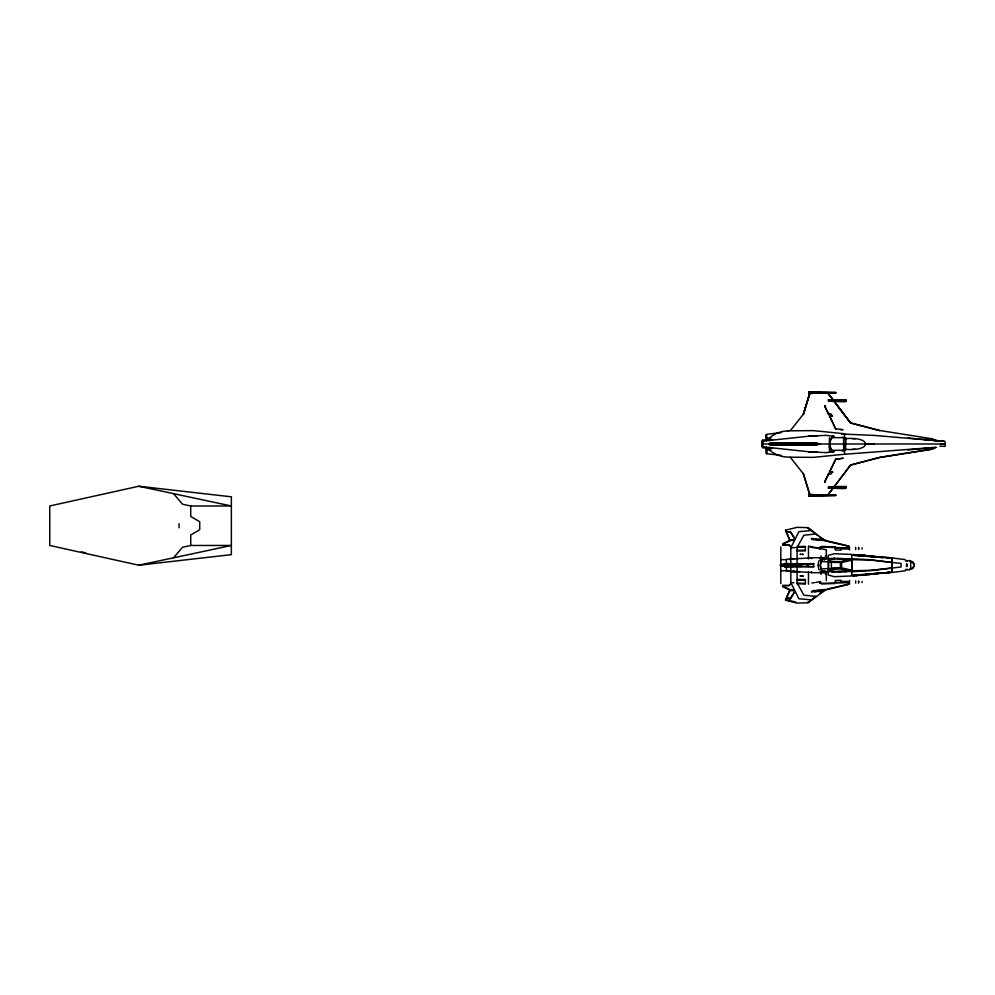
<?xml version="1.0" encoding="UTF-8"?>
<svg xmlns="http://www.w3.org/2000/svg" width="995" height="995" viewBox="0 0 995 995"><rect width="100%" height="100%" fill="white"/><g stroke="black" fill="none" stroke-linecap="round" stroke-linejoin="round"><path stroke-width="1.49" d="M768.948 447.638L761.871 446.357M768.948 440.337L761.871 441.506L761.871 443.994L945.225 443.981L945.25 441.842L944.317 441.307L924.89 439.541L944.317 441.307M762.456 443.994L762.456 440.648L762.456 447.34M762.643 443.994L762.643 440.163L770.142 439.628M766.312 449.777L766.312 447.414L766.312 453.322M766.312 438.21L766.312 434.666L766.312 440.574M781.237 455.349L766.598 453.708L766.598 449.777L770.988 449.889M790.217 457.19L803.239 473.595L809.607 494.503L835.837 495.398L809.097 496.07L808.624 495.274L809.097 494.478L817.019 494.938M812.529 393.348L809.097 393.51L808.624 392.714L809.097 391.906L835.837 392.59L809.743 393.373L803.239 414.38L790.217 430.798L813.699 430.636L844.568 433.758L844.568 437.601L831.795 437.688M829.407 447.501L829.407 446.096M829.407 437.763L829.407 450.225M835.85 459.192L843.051 458.272L835.85 459.192L829.407 472.351L832.728 472.053L829.407 472.351M838.126 488.234L838.126 486.555L846.086 486.468L846.086 488.321L844.121 488.595L828.375 488.122L828.536 486.903L834.245 486.654L850.588 465.113L879.692 457.501L931.892 449.242L935.909 447.315L845.526 454.193M843.66 439.031L843.66 449.827M845.626 437.862L845.364 450.325L845.626 437.862L844.034 437.987M820.253 565.583L821.36 570.595L823.935 572.697A1.716 0.833 90 0 0 824.432 572.299A2.052 1.007 90 0 0 824.619 571.777A2.388 1.169 -90 0 0 824.731 570.931L824.581 570.707A1.455 0.709 -90 0 1 823.823 572.312A7.313 3.57 -90 0 1 820.477 565.21A7.313 3.57 -90 0 1 823.823 558.096A1.455 0.709 90 0 1 824.581 559.712L824.743 559.576A2.338 1.144 -90 0 0 824.507 558.27L824.445 558.108A1.716 0.846 -90 0 0 823.935 557.71L811.572 557.71L811.572 558.73M860.451 574.824L858.921 575.122L862.541 574.476M828.561 414.119L824.706 406.072L825.527 406.321L824.706 406.072L828.561 414.119L831.633 414.48L828.561 413.92M824.706 481.916L828.561 473.869L831.633 473.508L828.561 474.068L824.706 481.916L825.527 481.655L824.718 481.829M782.692 585.707L788.911 585.769L790.689 584.152L790.751 582.635L793.948 582.759M790.689 584.152L790.751 582.436L798.848 598.741L811.721 599.898M793.289 564.725L794.918 564.638L794.918 565.782L793.289 565.695M819.78 548.83L819.855 547.437L821.634 546.466L835.178 546.877L835.178 549.961L841.086 550.123L841.086 548.954L849.009 548.954L849.009 546.093L824.407 540.235L807.977 527.661L797.119 527.325L785.577 530.186L789.781 540.385A1.443 1.206 0 0 1 789.769 540.745M819.793 549.078L819.855 547.437M811.46 591.789L812.828 590.731L825.589 589.973L849.009 584.326L849.009 581.453L841.086 581.453L841.086 580.284L835.352 580.408L835.178 583.53L821.634 583.953L819.855 582.971L819.78 581.59M802.219 554.439L803.102 554.439M802.231 576.093L803.102 575.968M851.819 558.68L851.72 558.68A1.741 0.958 -90 0 1 852.13 558.829L852.13 571.578A1.741 0.958 -90 0 1 851.72 571.739L851.72 575.956L834.357 576.69L828.201 575.035L828.201 555.384L834.357 553.717L851.72 554.464L852.354 571.043L822.678 571.789M905.836 569.712L905.475 569.401M914.082 566.167L912.738 568.344M785.739 599.413L785.652 599.873M910.711 568.207L910.736 562.299A1.629 0.958 -90 0 0 910.624 561.889L910.5 561.628M914.082 566.143L914.082 564.264M789.246 457.128C782.207 457.165 774.794 454.877 769.558 450.051L768.861 447.476L810.776 451.966L826.372 452.625L833.922 451.618L832.79 451.32C829.096 447.775 829.096 440.213 832.79 436.668L833.922 436.37L826.372 435.362L810.776 436.009L768.861 440.499L769.558 437.937C774.794 433.111 782.207 430.823 789.246 430.847L787.543 431.27M786.448 563.655L813.798 563.842A3.184 2.674 -90 0 0 813.674 564.501L813.674 565.906A3.184 2.674 90 0 0 813.798 566.565L786.448 566.764M809.768 393.435L803.375 414.505L809.743 393.373M785.652 530.534L785.851 531.193L785.664 530.534M844.917 438.72C872.453 436.059 872.453 451.917 844.917 449.255M802.244 554.314L803.089 554.314M803.089 576.093L802.281 576.192M906.457 565.098L907.154 565.21L906.457 565.309M816.858 590.458L825.589 589.898L807.977 602.759L797.119 603.094L785.577 600.234L789.707 590.644M785.577 600.234L789.781 590.035A1.443 1.206 0 0 0 789.731 589.525L782.692 586.304M907.216 560.993L906.594 560.62L907.191 561.031M829.407 472.127L835.85 458.67M797.729 546.292L803.861 535.198L816.248 533.967M809.097 494.627L809.097 496.07L809.097 494.478L809.097 495.92L835.837 495.373L809.097 495.124M794.843 591.416L790.291 598.381A21.542 18.072 0 0 1 786.672 597.858L786.672 597.659A21.542 18.072 0 0 0 788.227 597.945M790.192 598.629A21.542 18.296 2.2 0 1 786.672 598.057L786.672 598.194A21.542 18.296 2.2 0 0 790.192 598.754L790.652 598.393M910.35 569.003L909.828 569.575M827.939 494.95L833.176 487.973M834.108 486.729L850.514 465.026L879.704 457.364L931.83 449.118L935.909 447.315M825.44 494.95L827.716 495L833.3 487.911M906.992 564.327L906.507 563.817L906.93 564.389M173.528 557.809L182.545 547.225L190.729 545.471L231.362 545.471L138.79 565.222L49.75 545.471L49.75 505.982L138.79 486.244L231.362 496.816L231.362 554.65L138.79 565.222M909.878 561.553L911.01 561.043L912.614 561.939M779.595 442.974L816.584 442.949L819.942 443.994L816.584 445.026L779.62 445.039L769.968 444.79L769.098 443.994L769.968 443.198L779.62 442.937M912.564 568.531L910.96 569.364L909.878 568.866M789.707 590.781A1.443 1.231 2.2 0 0 789.707 589.935L782.692 586.664L782.692 585.358L788.911 585.358L790.689 583.742M906.942 560.658L909.455 560.533M822.156 559.924L822.305 559.799A1.455 0.709 -90 0 0 821.547 558.232A7.288 3.52 -90 0 0 820.688 558.568M803.388 473.558L809.918 494.552M815.514 596.378L807.977 602.759M819.917 593.057L825.589 589.537L822.753 589.687M909.418 569.911L906.806 569.613M790.49 598.679L794.843 591.627L793.537 590.421L789.781 590.383M819.855 548.145L821.634 547.076L849.009 547.971L835.178 548.009M827.765 392.988L833.3 400.077L827.765 392.988L825.44 393.025M844.568 433.758L841.571 434.007L874.904 435.462L935.909 440.661L931.892 438.745L879.692 430.487L850.588 422.863L834.171 401.371L850.514 423.024L879.704 430.624M789.707 540.484A1.443 1.231 -2.2 0 0 789.781 539.912L793.537 540.385L789.781 540.385L782.692 543.755L782.692 545.049L788.911 545.049L790.689 546.665L788.911 544.651L782.692 544.713M782.692 544.103L789.707 540.957M874.779 573.543L862.939 575.048M860.526 575.384L858.212 574.65L856.384 575.309L860.003 574.612C855.538 576.292 855.7 575.01 853.163 575.346M857.59 574.762L854.63 575.607M862.914 575.048L852.989 575.881M867.478 556.578L868.958 556.329M860.003 574.612L856.197 575.147M858.362 574.712L856.235 574.973M809.097 392.565L809.097 393.51L809.097 391.906L809.097 392.851L835.837 392.726L825.44 392.639M833.636 435.984L832.566 436.283C828.798 440.088 828.798 447.899 832.566 451.705L833.636 451.991M825.191 556.379L826.31 556.093M853.163 575.259L855.24 574.886M852.777 575.359L862.541 574.986M827.056 589.09L849.009 584.04M862.914 574.538L860.302 574.874M862.093 574.6L861.21 574.787M822.019 561.665L840.986 561.939L852.354 559.364M858.362 555.695L855.663 555.048L862.118 555.695M859.319 555.732L861.284 555.596M852.989 554.538L862.914 555.359M858.921 555.807L860.451 555.073L862.541 555.944M782.829 564.6L802.281 564.153L784.595 563.655M768.861 440.499L772.58 439.877M816.024 582.386L819.768 581.776M852.541 559.7L870.662 560.073L901.072 563.444L901.072 566.976L873.386 570.371L851.72 571.739M794.607 558.817L790.217 558.63L790.217 559.849M890.077 572.162L888.833 572.274M890.077 572.672L868.2 574.214M891.433 568.021L870.675 570.334L852.541 570.707M817.741 435.698L808.549 436.27M905.338 570.794L891.993 572.473L891.893 557.934L905.338 559.625M834.357 558.406L851.77 558.979M811.82 582.971L814.781 582.597M811.559 557.872L786.448 559.289L786.448 571.13L811.559 572.535M853.797 575.819L852.877 575.831M852.777 554.712L862.541 555.421M781.237 432.626L766.598 434.28L766.598 440.822M834.245 401.321L828.536 401.084L828.375 399.866L846.086 399.667L846.086 401.507L844.121 401.781L833.524 401.42M886.508 572.374L890.077 572.001L890.077 572.647M890.077 572.511L863.287 574.413M860.737 555.844L856.384 555.111L860.314 555.707M788.438 564.712L793.401 563.916M797.094 566.267L781.535 565.881M784.595 566.764L802.281 566.267M874.543 573.617L869.332 574.09M869.332 574.438L874.008 574.053M907.763 449.989L933.036 447.65M866.769 574.326L869.854 574.065L869.182 574.488M869.182 574.14L869.854 574.09M863.262 574.986L869.854 574.413M879.605 573.17L883.995 572.759M811.721 530.509L798.848 531.666L790.838 547.772L795.49 547.586M877.117 573.742L878.349 573.145L875.662 573.729M883.995 572.647L874.904 573.58M868.2 574.239L870.687 573.928M878.349 573.493L879.605 573.381M866.172 574.762L864.531 574.55M823.226 591.142L811.46 591.863M814.606 591.702L816.099 591.577M865.687 574.214L874.779 573.617M862.939 574.812L858.921 575.122M831.795 450.3L844.568 450.387L844.568 454.23L813.699 457.352L790.353 457.202M868.958 555.819L858.921 555.297M802.281 566.478L780.49 565.881L780.49 564.538L802.281 563.941M794.682 564.638L802.281 564.153M780.49 564.613L813.86 563.593M812.828 590.806L815.216 590.607M841.571 450.623L844.568 450.474L842.093 450.561M846.086 400.898L828.536 401.084M837.243 571.963L846.223 571.578M832.492 436.419L833.922 436.37M797.057 547.362L805.403 547.063M888.037 572.324L888.672 572.274M828.375 488.122L831.969 488.01M851.72 571.441L844.805 571.64M766.598 438.21L770.988 438.086M887.105 557.971L890.077 558.257M852.354 571.043L840.986 568.468L822.019 568.742M826.932 392.988L835.837 392.814M823.935 557.71L821.36 559.812L820.253 565.21M819.793 581.341L821.634 583.344L849.009 582.448L835.178 582.411M799.918 571.615L790.217 571.789L790.217 570.57M852.416 449.255L855.215 449.218M816.584 442.949L769.968 443.198M858.25 574.998L860.737 575.085L856.384 574.787M857.416 575.558L856.235 575.483M789.781 540.036L793.537 539.999L794.843 538.792L790.652 531.89M780.49 565.794L813.86 566.814M812.069 495.41L835.837 495.299M797.057 550.285L805.403 550.235M797.057 550.969L805.403 550.931L805.403 546.367L797.057 546.665L797.094 583.779L805.403 584.04L805.403 579.488L797.057 579.451M769.968 444.79L816.584 445.026M786.448 566.827L784.595 566.839L784.595 563.58L786.448 563.593M841.434 400.189L832.952 400.201M945.225 443.981L941.121 443.981L945.225 444.006L945.101 446.407L939.902 446.146M833.524 486.555L838.126 486.555M828.536 486.903L846.086 487.09M173.528 493.644L182.545 504.241L190.729 505.982L231.362 505.982L138.79 486.244M789.781 540.185L793.537 540.185L794.843 539.004L790.291 532.039A21.542 18.072 0 0 0 786.672 532.561L786.672 532.76A21.542 18.072 0 0 1 787.443 532.599M886.993 557.697L890.077 557.735M819.78 558.63L834.805 558.357L828.636 559.849L828.636 570.57L834.805 572.063L831.273 571.59M780.801 559.588L786.237 559.7M821.808 559.576L824.743 559.576M787.232 564.824L790.838 564.75M797.094 565.931L787.232 565.67L793.401 566.491M780.801 570.72L790.328 570.72M821.808 570.831L824.743 570.844M823.935 572.697L811.572 572.697L811.572 571.578M886.993 572.722L888.796 572.722M789.781 590.234L792.281 590.035M842.093 437.414L844.382 437.501M866.284 443.994L874.107 443.994M888.833 557.623L868.2 556.193M797.057 580.135L805.403 580.172M808.549 451.718L817.741 452.277M854.605 554.688L859.742 555.72M857.043 555.359C850.638 554.999 860.737 556.068 856.285 554.8M789.781 590.508L793.537 590.421M855.352 554.737L856.484 554.775M855.352 555.247L856.484 555.297M852.416 438.72L855.215 438.758M809.097 392.055L835.837 392.615M826.932 494.988L835.837 495.174M829.407 415.848L832.728 415.935L829.407 415.636L835.85 429.318L829.407 415.636M828.375 399.866L833.263 400.065M851.72 558.979L837.243 558.456M851.72 558.68L870.687 559.787L891.433 562.399M888.125 558.158L888.796 558.12L888.162 558.046M797.057 583.058L805.403 583.356M833.922 451.618L829.407 451.32M844.792 558.767L846.223 558.829M844.121 400.189L846.086 400.276M816.099 538.917L811.46 538.556L823.226 539.352M840.166 429.554L843.051 429.716L835.85 428.795M853.897 554.65L855.24 555.521L852.777 555.073M811.46 538.556L812.828 539.688L825.589 540.447M816.858 539.962L825.589 540.521M770.142 448.347L762.643 447.825L762.643 440.163M868.958 574.078L867.478 573.829M868.958 574.6L867.478 574.351M870.687 556.628L863.262 555.384L890.077 557.896M873.262 556.69L868.2 556.18M870.687 556.081L874.008 556.354M873.573 556.653L871.918 556.168L873.573 556.665M862.939 555.359L874.779 556.864M873.411 556.678L869.332 556.317M877.117 556.678L878.349 557.262L875.662 556.553M864.531 555.857L866.172 556.006M877.117 557.026L879.605 557.026M879.605 557.25L883.995 557.66M882.602 557.648L874.904 556.839M907.763 437.999L933.036 440.325M863.262 555.421L869.854 556.354M864.531 555.521L866.172 555.67M869.182 555.919L869.854 555.981M866.769 556.093L869.854 556.329M869.332 555.981L870.426 556.081M769.098 443.994L779.62 445.039M788.438 565.707L793.401 566.192M816.248 596.453L803.861 595.209L797.729 584.115M924.89 439.38L942.476 441.22M886.508 558.033L890.077 558.419L890.077 557.76M852.877 554.576L853.797 554.588M857.901 554.862L860.003 555.795M810.34 547.25L814.781 547.822M906.93 566.031L906.495 566.578L906.992 566.08M790.328 531.666L790.291 531.653A21.542 18.296 -2.2 0 0 786.672 532.226L786.672 532.35A21.542 18.296 -2.2 0 1 790.192 531.79L790.416 531.815M816.024 548.021L819.768 548.643M768.861 447.476L772.58 448.098M935.909 440.661L931.83 438.795M808.86 546.205L826.31 549.825L826.31 559.041M856.285 555.309L857.59 555.645M853.834 555.148L855.24 555.521M825.589 540.882L819.917 537.35M827.056 541.317L849.009 546.379M785.577 599.687L795.677 602.05M81.403 551.802L85.806 552.934M825.191 574.028L826.31 574.326M907.191 569.376L906.569 569.737L907.229 569.451M905.4 560.981L905.836 560.707M817.716 535.696L807.977 527.661M822.069 571.677L822.106 571.715A1.455 0.709 90 0 0 822.318 570.62L822.156 570.483M909.828 560.832L910.4 561.466M912.689 562.013L914.082 564.252M827.815 392.913L833.176 400.002M834.108 401.246L850.514 422.95M779.147 444.342L779.595 445.014M785.577 530.186L789.707 539.775M790.689 546.255L790.751 547.971M891.993 557.946L891.993 572.473M873.573 574.115L871.918 574.252M862.068 547.822L862.068 549.041M862.068 581.378L862.068 582.597M858.834 548.096L858.834 548.767M858.834 581.652L858.834 582.324M858.536 547.287L858.536 549.576M858.536 580.831L858.536 583.132M855.675 547.287L855.675 549.576M855.675 580.831L855.675 583.132M849.543 546.939L849.543 549.961M849.543 580.458L849.543 583.468M840.986 561.939L840.986 568.468M838.126 399.754L838.126 401.42M831.658 399.754L831.658 400.973M831.658 487.003L831.658 488.234M826.31 571.366L826.31 580.595M821.012 555.882L821.012 559.041M821.012 572.784L821.012 574.525M819.855 582.262L819.855 582.971M808.475 546.218L808.475 558.916M808.388 563.954L808.388 566.466M808.475 571.491L808.475 584.189M807.094 563.941L807.094 566.466M794.731 564.65L794.731 565.769M793.251 564.725L793.251 565.682M790.838 546.852L790.838 583.555M780.801 546.877L780.801 583.543M766.598 447.153L766.598 453.708M761.871 441.506L761.871 446.481M190.729 505.982L190.729 516.467L199.721 521.741L199.721 529.713L190.729 534.999L190.729 545.471M179.05 523.693L179.05 527.773M788.625 532.412A21.542 18.072 0 0 1 789.01 532.35M913.597 566.814A6.691 4.179 90 0 0 913.746 565.21A6.691 4.179 -90 0 0 913.597 563.593M913.522 567.038A8.793 5.485 -90 0 1 912.017 568.12M818.176 565.21A7.288 3.52 -90 0 1 819.208 560.409M821.547 572.15A7.288 3.52 -90 0 1 820.278 571.528M819.208 570.011A7.288 3.52 -90 0 1 818.176 565.21M912.017 562.287A8.793 5.485 90 0 1 913.522 563.369M800.254 554.252L801.112 554.489L800.254 554.252M800.254 575.931L801.112 576.155L800.254 575.931M808.189 602.174L808.86 601.664L808.189 602.174M808.189 528.109L808.836 528.78L808.189 528.109M850.999 571.192L835.29 571.702L829.42 570.346L830.141 568.991L840.613 568.754L850.999 571.217M850.999 559.227L840.613 561.653L830.141 561.416L829.42 560.073L835.29 558.705L850.999 559.252M792.99 559.09L793.736 559.078L793.09 559.003M794.993 571.453L794.234 571.379L794.993 571.441M792.978 571.242L793.724 571.379L793.09 571.13M792.754 443.994L791.622 444.703L803.264 443.994L791.622 443.272L792.754 443.994M851.745 560.235L841.596 562.523L841.596 567.884L851.745 570.185L851.745 560.235M840.402 567.896L831.347 568.108L831.347 562.312L840.402 562.511L840.402 567.896M803.264 443.981L792.306 443.994L803.264 443.994"/></g></svg>
